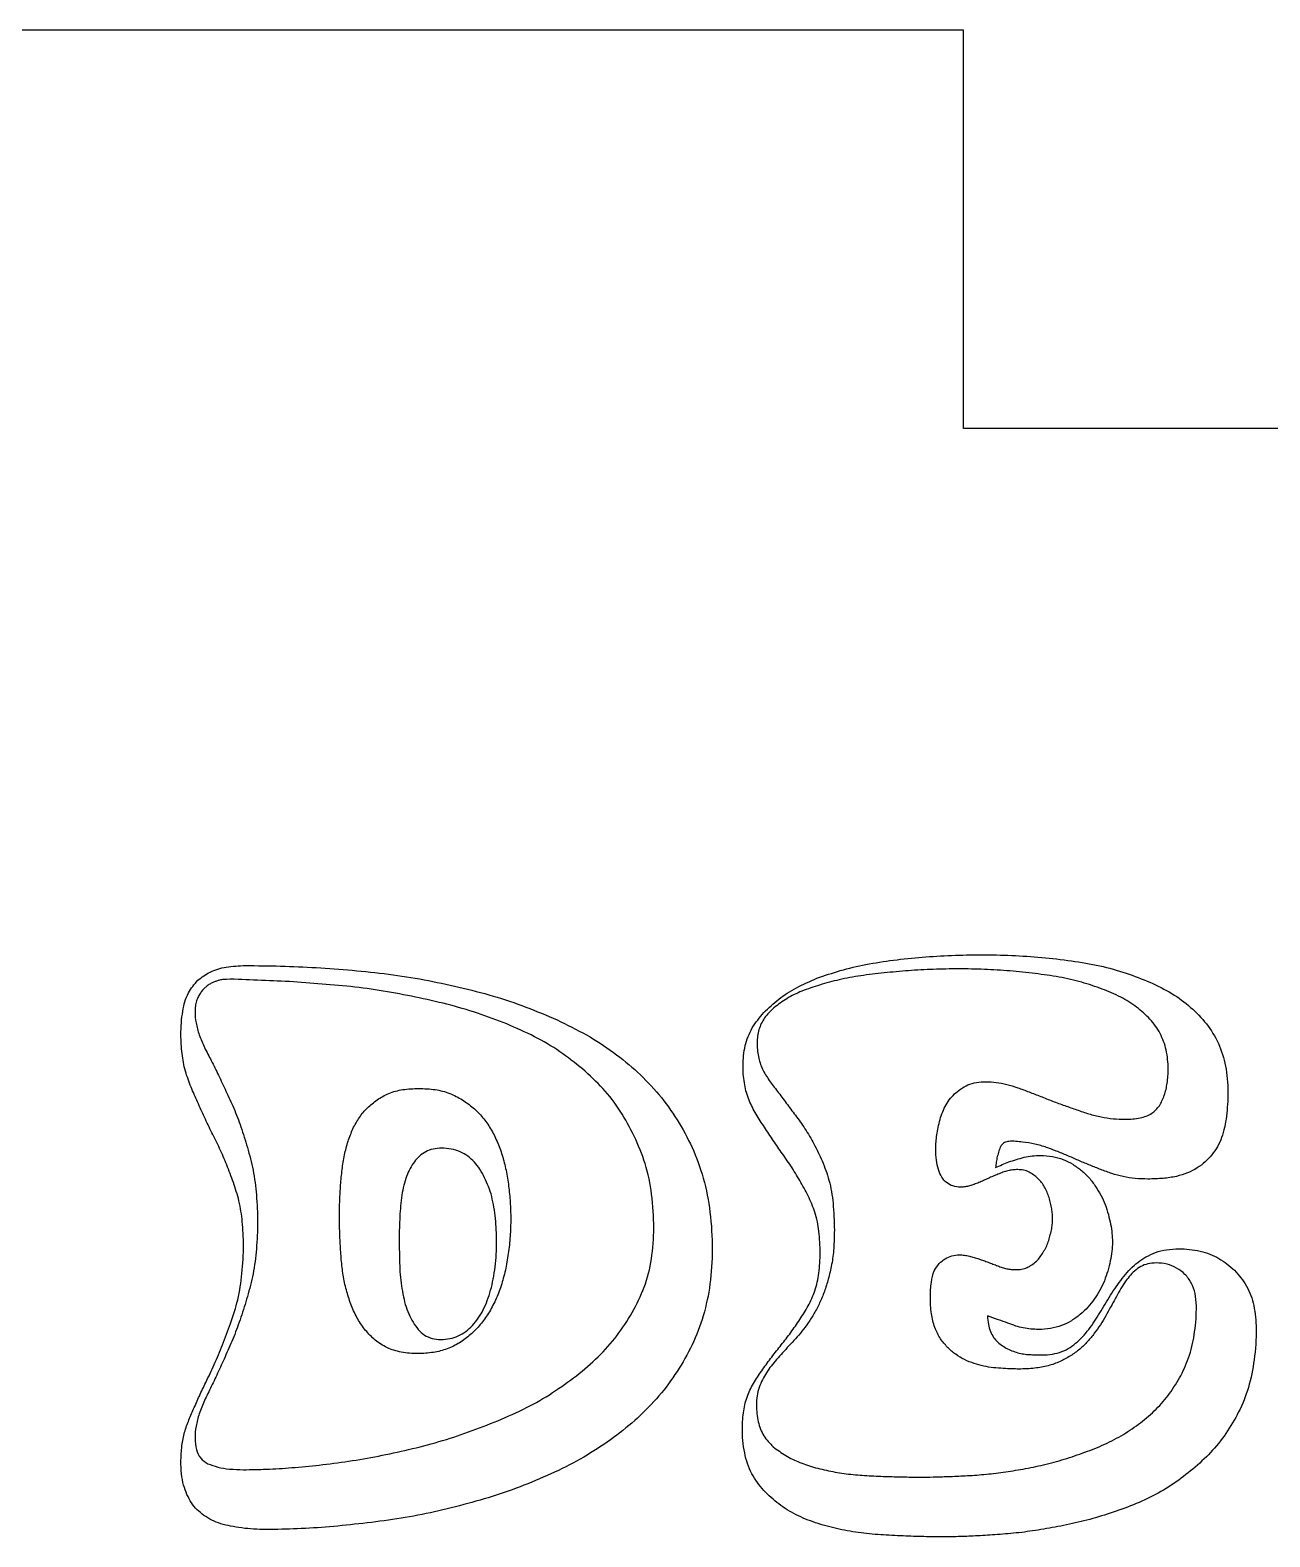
# Model space of a CAD drawing. Extents: x 2 to 748, y 2 to 398.
# Drawn here: x 611.3 to 676.4, y 271.6 to 350.7 of the extents above; entities that cross this region are included whole.
import ezdxf

# ---------------------------------------------------------------- set-up
doc = ezdxf.new("R2010")
doc.units = 0
doc.layers.add('Capa_1', color=7, linetype='CONTINUOUS')

msp = doc.modelspace()

# ---------------------------------------------------------------- linework, layer by layer
at = {"layer": 'Capa_1', "color": 7}
for p, q in [((660.292699, 350.747687), (593.814295, 350.747687)), ((660.292699, 329.808596), (660.292699, 350.747687)), ((747.627664, 329.808596), (660.292699, 329.808596)), ((622.56646, 301.59316), (622.56646, 301.59316)), ((631.668127, 295.137327), (631.668127, 295.137327)), ((632.867571, 291.997605), (632.867571, 291.997605)), ((653.501213, 287.693716), (653.501213, 287.693716)), ((652.76038, 286.494271), (652.76038, 286.494271)), ((622.460627, 275.099549), (622.460627, 275.099549))]:
    msp.add_line(p, q, dxfattribs=at)
for points, knots in [([(652.583991, 300.922882), (652.992063, 301.064793), (653.834139, 301.357631), (655.182337, 301.666236), (656.622562, 301.891399), (658.127931, 302.04253), (659.669598, 302.13727), (661.236208, 302.168416), (662.814871, 302.134881), (664.392003, 302.027341), (665.939039, 301.858826), (667.422186, 301.600824), (668.809149, 301.23425), (669.665535, 300.882284), (670.081769, 300.711216)], [0, 0, 0, 0, 1.295329, 2.67297, 4.141602, 5.666627, 7.20996, 8.774256, 10.366067, 11.945357, 13.515359, 15.032385, 16.458749, 17.807606, 17.807606, 17.807606, 17.807606]), ([(620.061738, 300.817049), (620.272666, 300.974276), (620.718801, 301.306828), (621.596679, 301.551162), (622.227124, 301.578465), (622.56646, 301.59316)], [0, 0, 0, 0, 0.783843, 1.657913, 2.676785, 2.676785, 2.676785, 2.676785]), ([(626.37646, 300.64066), (625.80435, 300.684697), (624.67661, 300.771502), (623.006317, 300.816437), (621.87202, 300.894787), (621.25144, 300.843019), (621.121535, 300.80418), (621.029544, 300.76696), (620.97896, 300.746493)], [0, 0, 0, 0, 1.720874, 3.392179, 5.015127, 5.121612, 5.255688, 5.419476, 5.419476, 5.419476, 5.419476]), ([(622.56646, 301.59316), (623.181934, 301.587616), (624.421258, 301.576454), (626.29198, 301.4934), (627.54479, 301.395508), (628.175627, 301.346216)], [0, 0, 0, 0, 1.846408, 3.717941, 5.616146, 5.616146, 5.616146, 5.616146]), ([(628.175627, 301.346216), (628.812632, 301.282992), (630.07752, 301.157449), (631.950315, 300.864135), (633.175809, 300.597012), (633.784793, 300.464271)], [0, 0, 0, 0, 1.920191, 3.812884, 5.682479, 5.682479, 5.682479, 5.682479]), ([(649.797047, 299.123716), (650.049767, 299.36637), (650.568837, 299.864767), (651.517006, 300.465506), (652.219992, 300.76685), (652.583991, 300.922882)], [0, 0, 0, 0, 1.049162, 2.154908, 3.342237, 3.342237, 3.342237, 3.342237]), ([(656.111769, 301.205104), (655.703482, 301.160527), (654.91456, 301.07439), (653.78112, 300.86715), (653.068763, 300.666772), (652.725102, 300.570104)], [0, 0, 0, 0, 1.232, 2.380562, 3.451135, 3.451135, 3.451135, 3.451135]), ([(664.049269, 301.169827), (663.608, 301.219463), (662.721777, 301.31915), (661.379655, 301.398157), (660.03677, 301.42549), (658.70586, 301.400688), (657.399358, 301.333572), (656.538749, 301.247706), (656.111769, 301.205104)], [0, 0, 0, 0, 1.331961, 2.675041, 4.031553, 5.360558, 6.667741, 7.954883, 7.954883, 7.954883, 7.954883]), ([(667.577047, 300.358438), (667.218513, 300.484166), (666.480203, 300.743072), (665.296985, 301.009212), (664.473625, 301.115201), (664.049269, 301.169827)], [0, 0, 0, 0, 1.139139, 2.345767, 3.62906, 3.62906, 3.62906, 3.62906]), ([(619.70896, 295.207882), (619.60211, 295.484861), (619.382978, 296.052897), (619.216842, 296.983068), (619.156396, 298.043479), (619.231155, 299.118871), (619.482942, 300.13856), (619.881418, 300.60567), (620.061738, 300.817049)], [0, 0, 0, 0, 0.888851, 1.82288, 2.820232, 4.066651, 5.063487, 5.887437, 5.887437, 5.887437, 5.887437]), ([(620.97896, 300.746493), (620.923302, 300.727359), (620.807741, 300.687631), (620.64261, 300.589554), (620.48666, 300.470588), (620.340025, 300.329894), (620.211789, 300.162398), (620.088209, 299.96748), (619.987822, 299.733629), (619.931682, 299.458326), (619.909739, 299.066784), (619.963081, 298.552862), (620.131078, 297.922518), (620.316746, 297.507705), (620.414516, 297.289271)], [0, 0, 0, 0, 0.176171, 0.365783, 0.572752, 0.764019, 0.973386, 1.203986, 1.455157, 1.731937, 2.042217, 2.628832, 3.27345, 3.990465, 3.990465, 3.990465, 3.990465]), ([(631.491738, 299.935104), (630.932161, 300.044959), (629.809514, 300.265355), (628.10184, 300.500341), (626.953189, 300.593757), (626.37646, 300.64066)], [0, 0, 0, 0, 1.710562, 3.431798, 5.167506, 5.167506, 5.167506, 5.167506]), ([(633.784793, 300.464271), (634.385335, 300.313947), (635.57158, 300.017013), (637.294415, 299.441555), (638.392222, 298.969302), (638.935349, 298.73566)], [0, 0, 0, 0, 1.856842, 3.667806, 5.441047, 5.441047, 5.441047, 5.441047]), ([(652.725102, 300.570104), (652.414046, 300.470686), (651.819025, 300.280508), (651.004222, 299.884255), (650.546232, 299.537326), (650.326213, 299.37066)], [0, 0, 0, 0, 0.979311, 1.873324, 2.699899, 2.699899, 2.699899, 2.699899]), ([(670.575658, 294.220105), (670.668749, 294.398585), (670.864697, 294.774272), (671.003976, 295.438994), (671.056797, 296.243293), (670.973356, 297.139557), (670.652187, 298.043269), (670.099857, 298.802606), (669.382844, 299.430343), (668.538582, 299.970311), (667.904762, 300.226155), (667.577047, 300.358438)], [0, 0, 0, 0, 0.601475, 1.266055, 2.01646, 3.017686, 3.943985, 4.85759, 5.801282, 6.789759, 7.84802, 7.84802, 7.84802, 7.84802]), ([(670.081769, 300.711216), (670.470687, 300.528106), (671.230676, 300.170289), (672.229071, 299.423134), (673.078093, 298.552655), (673.726935, 297.508916), (674.102779, 296.284531), (674.189177, 295.192479), (674.161808, 294.31033), (674.103524, 293.685697), (674.010474, 293.100073), (673.861143, 292.558368), (673.639534, 292.065799), (673.430548, 291.784009), (673.327324, 291.644827)], [0, 0, 0, 0, 1.286754, 2.514457, 3.717687, 4.917676, 6.163547, 7.521666, 8.184394, 8.810402, 9.40261, 9.960951, 10.492334, 11.010957, 11.010957, 11.010957, 11.010957]), ([(636.289516, 298.523993), (635.77975, 298.718987), (634.750857, 299.112555), (633.146561, 299.5823), (632.047372, 299.816645), (631.491738, 299.935104)], [0, 0, 0, 0, 1.636937, 3.303934, 5.007976, 5.007976, 5.007976, 5.007976]), ([(650.326213, 299.37066), (650.150939, 299.202437), (649.811423, 298.876578), (649.504592, 298.229232), (649.417208, 297.526552), (649.489516, 296.821527), (649.699199, 296.143314), (650.075895, 295.543786), (650.525057, 294.972428), (650.980039, 294.357968), (651.29413, 293.940281), (651.455102, 293.726216)], [0, 0, 0, 0, 0.724052, 1.402531, 2.099333, 2.82401, 3.515711, 4.208122, 4.933276, 5.697628, 6.501177, 6.501177, 6.501177, 6.501177]), ([(640.275905, 296.160382), (639.884096, 296.471511), (639.088697, 297.103124), (637.746509, 297.892541), (636.781665, 298.310699), (636.289516, 298.523993)], [0, 0, 0, 0, 1.499714, 3.044525, 4.652913, 4.652913, 4.652913, 4.652913]), ([(638.935349, 298.73566), (639.458955, 298.483055), (640.488289, 297.986469), (641.905049, 297.057399), (643.186424, 296.014168), (644.315465, 294.831076), (645.273021, 293.500259), (646.072586, 292.031877), (646.669683, 290.39734), (647.013775, 288.58831), (647.121166, 286.720325), (647.014008, 284.890362), (646.665106, 283.19895), (646.067096, 281.652877), (645.265472, 280.248333), (644.314329, 278.947391), (643.551874, 278.194382), (643.168682, 277.815938)], [0, 0, 0, 0, 1.742506, 3.425518, 5.068694, 6.690662, 8.316037, 9.973425, 11.692066, 13.513954, 15.477356, 17.292095, 18.998769, 20.636644, 22.242547, 23.83947, 25.452933, 25.452933, 25.452933, 25.452933]), ([(649.338435, 293.867327), (649.210432, 294.111403), (648.950409, 294.607211), (648.748432, 295.45045), (648.673709, 296.386217), (648.777302, 297.37353), (649.143583, 298.347651), (649.578095, 298.863685), (649.797047, 299.123716)], [0, 0, 0, 0, 0.824081, 1.674008, 2.578308, 3.631912, 4.629857, 5.643505, 5.643505, 5.643505, 5.643505]), ([(620.414516, 297.289271), (620.535753, 297.058534), (620.789086, 296.576393), (621.164296, 295.811246), (621.413737, 295.274984), (621.543405, 294.996216)], [0, 0, 0, 0, 0.78192, 1.633878, 2.55622, 2.55622, 2.55622, 2.55622]), ([(642.992293, 292.632605), (642.757901, 293.079064), (642.293299, 293.964018), (641.37631, 295.157376), (640.643074, 295.825712), (640.275905, 296.160382)], [0, 0, 0, 0, 1.511099, 2.995237, 4.48384, 4.48384, 4.48384, 4.48384]), ([(660.133435, 295.102049), (660.258438, 295.180417), (660.515454, 295.341547), (660.977958, 295.464561), (661.480266, 295.503137), (662.015355, 295.464019), (662.571657, 295.356898), (663.14417, 295.174113), (663.734245, 294.951024), (664.346419, 294.71742), (664.757707, 294.551351), (664.966491, 294.467049)], [0, 0, 0, 0, 0.440497, 0.905694, 1.417083, 1.947425, 2.510152, 3.112749, 3.747701, 4.402851, 5.078323, 5.078323, 5.078323, 5.078323]), ([(620.802571, 292.808993), (620.672331, 293.080342), (620.415333, 293.615784), (620.05038, 294.41541), (619.821716, 294.946163), (619.70896, 295.207882)], [0, 0, 0, 0, 0.902948, 1.781751, 2.636662, 2.636662, 2.636662, 2.636662]), ([(621.543405, 294.996216), (621.683194, 294.700019), (621.973409, 294.08509), (622.346618, 293.093444), (622.561175, 292.39474), (622.672293, 292.032882)], [0, 0, 0, 0, 0.982287, 2.039313, 3.174825, 3.174825, 3.174825, 3.174825]), ([(628.210905, 293.02066), (628.319253, 293.22203), (628.531902, 293.617246), (628.961871, 294.134677), (629.308379, 294.403672), (629.480905, 294.537605)], [0, 0, 0, 0, 0.68506, 1.344523, 1.998464, 1.998464, 1.998464, 1.998464]), ([(629.480905, 294.537605), (629.682767, 294.658623), (630.101628, 294.909735), (630.855251, 295.102833), (631.387671, 295.125426), (631.668127, 295.137327)], [0, 0, 0, 0, 0.703254, 1.459239, 2.300708, 2.300708, 2.300708, 2.300708]), ([(631.668127, 295.137327), (631.957729, 295.125272), (632.51068, 295.102255), (633.297387, 294.908211), (633.744644, 294.658501), (633.961182, 294.537605)], [0, 0, 0, 0, 0.868825, 1.658886, 2.400393, 2.400393, 2.400393, 2.400393]), ([(633.961182, 294.537605), (634.157125, 294.404221), (634.548268, 294.137958), (635.045552, 293.619803), (635.46211, 293.02226), (635.801011, 292.35109), (636.072555, 291.617168), (636.266936, 290.82717), (636.400625, 290.000804), (636.483422, 289.152368), (636.510938, 288.271148), (636.480115, 287.370299), (636.390242, 286.46165), (636.275746, 285.870327), (636.21896, 285.577049)], [0, 0, 0, 0, 0.709519, 1.416347, 2.139507, 2.888057, 3.665681, 4.482317, 5.324553, 6.175212, 7.037994, 7.967504, 8.877841, 9.773614, 9.773614, 9.773614, 9.773614]), ([(658.933991, 292.985382), (658.9611, 293.124619), (659.015003, 293.401472), (659.147869, 293.8026), (659.312582, 294.187248), (659.526644, 294.543072), (659.800032, 294.856354), (660.021632, 295.019658), (660.133435, 295.102049)], [0, 0, 0, 0, 0.425162, 0.845381, 1.264868, 1.678304, 2.086505, 2.502165, 2.502165, 2.502165, 2.502165]), ([(650.714269, 291.785938), (650.552724, 292.019246), (650.233363, 292.480478), (649.774369, 293.174246), (649.482601, 293.638121), (649.338435, 293.867327)], [0, 0, 0, 0, 0.851318, 1.682989, 2.495296, 2.495296, 2.495296, 2.495296]), ([(664.966491, 294.467049), (665.17799, 294.389498), (665.600161, 294.234698), (666.235203, 294.011229), (666.659665, 293.868166), (666.871491, 293.796771)], [0, 0, 0, 0, 0.675802, 1.348962, 2.019561, 2.019561, 2.019561, 2.019561]), ([(666.871491, 293.796771), (667.087508, 293.740364), (667.510708, 293.629857), (668.148906, 293.537363), (668.836811, 293.499173), (669.522096, 293.552769), (670.18159, 293.768634), (670.45035, 294.076543), (670.575658, 294.220105)], [0, 0, 0, 0, 0.669303, 1.311233, 1.931348, 2.73091, 3.375099, 3.937812, 3.937812, 3.937812, 3.937812]), ([(627.611182, 286.03566), (627.590028, 286.312557), (627.548548, 286.855496), (627.513943, 287.655504), (627.500747, 288.451535), (627.515375, 289.251804), (627.563528, 290.063678), (627.637056, 290.861424), (627.757512, 291.629698), (627.94108, 292.353031), (628.122348, 292.801544), (628.210905, 293.02066)], [0, 0, 0, 0, 0.833065, 1.633473, 2.401834, 3.221213, 4.033964, 4.841328, 5.623641, 6.36522, 7.073568, 7.073568, 7.073568, 7.073568]), ([(651.455102, 293.726216), (651.626547, 293.493882), (651.981704, 293.012589), (652.449917, 292.206992), (652.724215, 291.627378), (652.866213, 291.327327)], [0, 0, 0, 0, 0.86576, 1.793475, 2.789185, 2.789185, 2.789185, 2.789185]), ([(660.838991, 290.092605), (660.761221, 290.064385), (660.60821, 290.008865), (660.370495, 289.962472), (660.075121, 289.941995), (659.731428, 289.983106), (659.376373, 290.1694), (659.120287, 290.48481), (658.948731, 290.89149), (658.846886, 291.382177), (658.821448, 291.844542), (658.837114, 292.259636), (658.872891, 292.613051), (658.913011, 292.857535), (658.933991, 292.985382)], [0, 0, 0, 0, 0.247907, 0.48775, 0.723457, 1.13533, 1.50886, 1.895328, 2.32874, 2.822349, 3.391807, 3.713442, 4.067979, 4.456589, 4.456589, 4.456589, 4.456589]), ([(621.93146, 290.198438), (621.819403, 290.505296), (621.598934, 291.109032), (621.223323, 291.981241), (620.941336, 292.535998), (620.802571, 292.808993)], [0, 0, 0, 0, 0.979938, 1.928, 2.846561, 2.846561, 2.846561, 2.846561]), ([(642.88646, 283.354549), (643.113863, 283.794069), (643.576152, 284.687571), (643.937952, 286.204504), (644.054351, 287.850224), (643.943299, 289.534617), (643.625246, 291.175061), (643.199166, 292.156225), (642.992293, 292.632605)], [0, 0, 0, 0, 1.480007, 3.00871, 4.636328, 6.415611, 8.062328, 9.61638, 9.61638, 9.61638, 9.61638]), ([(666.377602, 291.327327), (666.188677, 291.41218), (665.810495, 291.582034), (665.233023, 291.814873), (664.647978, 292.041724), (664.031185, 292.228165), (663.36565, 292.319506), (662.833501, 292.379755), (662.430217, 292.318902), (662.236054, 292.123162), (662.177002, 291.951595), (662.144269, 291.856493)], [0, 0, 0, 0, 0.621265, 1.243618, 1.867549, 2.503963, 3.170931, 3.877368, 4.115055, 4.356335, 4.65642, 4.65642, 4.65642, 4.65642]), ([(622.672293, 292.032882), (622.779435, 291.638907), (623.001914, 290.820812), (623.164447, 289.505416), (623.220689, 288.117049), (623.164447, 286.728682), (623.001914, 285.413286), (622.779435, 284.595191), (622.672293, 284.201216)], [0, 0, 0, 0, 1.223528, 2.54067, 3.964755, 5.38884, 6.705982, 7.92951, 7.92951, 7.92951, 7.92951]), ([(632.867571, 291.997605), (632.718686, 291.989472), (632.431782, 291.9738), (632.028952, 291.82667), (631.697322, 291.588853), (631.426421, 291.283846), (631.201904, 290.925577), (631.0201, 290.507181), (630.877644, 290.035893), (630.770919, 289.5162), (630.734503, 289.152329), (630.715627, 288.963716)], [0, 0, 0, 0, 0.445423, 0.858338, 1.266162, 1.657451, 2.075029, 2.529534, 3.021756, 3.549877, 4.118241, 4.118241, 4.118241, 4.118241]), ([(635.125349, 290.445382), (635.050661, 290.594767), (634.90463, 290.886847), (634.603417, 291.267382), (634.253854, 291.58702), (633.843488, 291.827852), (633.372257, 291.97346), (633.039786, 291.989366), (632.867571, 291.997605)], [0, 0, 0, 0, 0.499903, 0.977422, 1.4465, 1.91374, 2.39357, 2.909208, 2.909208, 2.909208, 2.909208]), ([(652.12538, 289.492882), (651.981782, 289.762254), (651.697435, 290.295654), (651.226903, 291.061852), (650.88414, 291.545998), (650.714269, 291.785938)], [0, 0, 0, 0, 0.915655, 1.813141, 2.694946, 2.694946, 2.694946, 2.694946]), ([(662.144269, 291.856493), (662.115462, 291.756249), (662.059049, 291.55994), (661.999246, 291.265108), (661.978198, 291.070132), (661.96788, 290.974549)], [0, 0, 0, 0, 0.312844, 0.612648, 0.900956, 0.900956, 0.900956, 0.900956]), ([(661.96788, 290.974549), (662.08092, 291.02824), (662.311687, 291.137846), (662.677399, 291.278452), (662.931664, 291.357514), (663.061491, 291.397882)], [0, 0, 0, 0, 0.375336, 0.766231, 1.174055, 1.174055, 1.174055, 1.174055]), ([(663.061491, 291.397882), (663.19653, 291.440447), (663.468166, 291.526067), (663.895291, 291.593867), (664.39468, 291.620917), (664.94605, 291.578124), (665.526368, 291.432005), (665.860816, 291.243418), (666.024824, 291.150938)], [0, 0, 0, 0, 0.424276, 0.853449, 1.29309, 1.922318, 2.507097, 3.06981, 3.06981, 3.06981, 3.06981]), ([(673.327324, 291.644827), (673.216745, 291.516256), (672.990884, 291.253649), (672.556512, 290.933623), (672.227439, 290.774556), (672.057324, 290.692327)], [0, 0, 0, 0, 0.507589, 1.036756, 1.603062, 1.603062, 1.603062, 1.603062]), ([(652.866213, 291.327327), (652.995177, 290.992243), (653.27168, 290.273815), (653.464545, 289.042287), (653.488449, 288.163164), (653.501213, 287.693716)], [0, 0, 0, 0, 1.074763, 2.304323, 3.713282, 3.713282, 3.713282, 3.713282]), ([(663.978713, 290.586493), (663.897432, 290.643158), (663.734415, 290.756804), (663.441568, 290.849496), (663.150684, 290.876063), (662.871501, 290.857747), (662.610875, 290.81089), (662.352866, 290.729726), (662.09611, 290.629858), (661.836943, 290.524886), (661.665841, 290.448504), (661.579824, 290.410105)], [0, 0, 0, 0, 0.295831, 0.593319, 0.908464, 1.167642, 1.430587, 1.700908, 1.977549, 2.257064, 2.539639, 2.539639, 2.539639, 2.539639]), ([(664.82538, 287.376216), (664.853349, 287.48163), (664.906781, 287.683011), (664.954538, 287.978288), (664.971453, 288.256777), (664.957711, 288.530901), (664.921751, 288.813793), (664.863758, 289.107381), (664.783705, 289.40178), (664.677107, 289.685017), (664.549543, 289.952295), (664.393482, 290.197115), (664.204244, 290.413341), (664.053967, 290.528717), (663.978713, 290.586493)], [0, 0, 0, 0, 0.327035, 0.624756, 0.895673, 1.162475, 1.446894, 1.750542, 2.059607, 2.36102, 2.657292, 2.946505, 3.229706, 3.513773, 3.513773, 3.513773, 3.513773]), ([(666.024824, 291.150938), (666.182372, 291.044342), (666.493911, 290.833555), (666.900224, 290.440468), (667.116289, 290.137954), (667.224269, 289.986771)], [0, 0, 0, 0, 0.570038, 1.127208, 1.683827, 1.683827, 1.683827, 1.683827]), ([(668.070935, 290.657049), (667.882613, 290.728457), (667.505082, 290.871608), (666.940595, 291.095086), (666.565567, 291.249789), (666.377602, 291.327327)], [0, 0, 0, 0, 0.604214, 1.21127, 1.821255, 1.821255, 1.821255, 1.821255]), ([(672.057324, 290.692327), (671.861458, 290.62769), (671.443018, 290.489603), (670.740623, 290.3964), (670.019138, 290.363822), (669.317174, 290.395058), (668.677338, 290.484867), (668.271116, 290.60021), (668.070935, 290.657049)], [0, 0, 0, 0, 0.617607, 1.319429, 2.11592, 2.783016, 3.424946, 4.048618, 4.048618, 4.048618, 4.048618]), ([(621.790349, 282.790105), (621.926071, 283.201364), (622.207634, 284.054541), (622.413487, 285.445776), (622.48223, 286.818194), (622.424687, 288.095144), (622.262374, 289.201428), (622.038665, 289.87544), (621.93146, 290.198438)], [0, 0, 0, 0, 1.29716, 2.691017, 4.201958, 5.414588, 6.522333, 7.541665, 7.541665, 7.541665, 7.541665]), ([(635.58396, 285.118438), (635.619452, 285.33234), (635.691029, 285.76372), (635.747183, 286.42395), (635.766178, 287.071728), (635.750177, 287.699791), (635.702576, 288.300246), (635.627431, 288.887574), (635.513364, 289.448776), (635.352451, 289.971547), (635.199744, 290.290162), (635.125349, 290.445382)], [0, 0, 0, 0, 0.650266, 1.311404, 1.985886, 2.59365, 3.195214, 3.792266, 4.36883, 4.911797, 5.427598, 5.427598, 5.427598, 5.427598]), ([(661.579824, 290.410105), (661.500414, 290.371588), (661.34042, 290.293986), (661.093176, 290.188184), (660.924168, 290.124633), (660.838991, 290.092605)], [0, 0, 0, 0, 0.26475, 0.533418, 0.806397, 0.806397, 0.806397, 0.806397]), ([(667.224269, 289.986771), (667.32072, 289.834704), (667.514029, 289.529929), (667.738873, 289.031371), (667.842354, 288.681545), (667.894547, 288.505105)], [0, 0, 0, 0, 0.539803, 1.081878, 1.633506, 1.633506, 1.633506, 1.633506]), ([(652.76038, 286.494271), (652.74754, 286.872526), (652.723142, 287.591278), (652.522327, 288.611616), (652.253745, 289.207898), (652.12538, 289.492882)], [0, 0, 0, 0, 1.135004, 2.156707, 3.092051, 3.092051, 3.092051, 3.092051]), ([(630.715627, 288.963716), (630.701447, 288.774329), (630.672914, 288.393239), (630.65027, 287.816733), (630.643064, 287.24557), (630.648073, 286.67453), (630.659439, 286.098269), (630.673286, 285.706386), (630.680349, 285.506493)], [0, 0, 0, 0, 0.569714, 1.146398, 1.730494, 2.283193, 2.859516, 3.459559, 3.459559, 3.459559, 3.459559]), ([(667.894547, 288.505105), (667.936719, 288.337178), (668.018475, 288.011635), (668.088687, 287.527329), (668.11536, 287.05082), (668.085937, 286.565938), (668.003705, 286.057483), (667.908444, 285.717354), (667.859269, 285.541771)], [0, 0, 0, 0, 0.519142, 1.006407, 1.46562, 1.94853, 2.460834, 3.007496, 3.007496, 3.007496, 3.007496]), ([(653.501213, 287.693716), (653.494675, 287.373428), (653.482251, 286.76487), (653.383945, 285.900101), (653.248025, 285.369499), (653.183713, 285.118438)], [0, 0, 0, 0, 0.960987, 1.825913, 2.602716, 2.602716, 2.602716, 2.602716]), ([(664.472602, 286.529549), (664.524333, 286.61729), (664.627864, 286.792887), (664.746243, 287.077653), (664.798876, 287.276223), (664.82538, 287.376216)], [0, 0, 0, 0, 0.305338, 0.611079, 0.921211, 0.921211, 0.921211, 0.921211]), ([(669.870102, 286.282605), (670.035848, 286.368167), (670.377911, 286.544749), (670.968705, 286.677642), (671.759651, 286.730161), (672.703464, 286.630836), (673.731071, 286.259188), (674.262223, 285.80384), (674.526769, 285.577049)], [0, 0, 0, 0, 0.557667, 1.150898, 1.799365, 2.931305, 3.977351, 5.015316, 5.015316, 5.015316, 5.015316]), ([(629.375071, 281.90816), (629.202758, 282.073719), (628.855195, 282.407656), (628.443515, 283.02174), (628.122369, 283.709494), (627.881679, 284.452678), (627.700273, 285.231736), (627.641106, 285.765644), (627.611182, 286.03566)], [0, 0, 0, 0, 0.71518, 1.442545, 2.201744, 2.986371, 3.782274, 4.596649, 4.596649, 4.596649, 4.596649]), ([(649.797047, 274.005937), (649.568731, 274.288871), (649.096416, 274.874175), (648.739596, 276.027214), (648.639463, 277.154634), (648.709146, 278.177866), (648.915118, 279.008451), (649.287633, 279.729708), (649.743357, 280.379403), (650.209181, 281.03016), (650.71718, 281.6628), (651.225251, 282.307974), (651.690864, 282.99453), (652.148457, 283.7064), (652.517265, 284.518688), (652.725109, 285.466265), (652.748196, 286.139172), (652.76038, 286.494271)], [0, 0, 0, 0, 1.0822, 2.23874, 3.550031, 4.466055, 5.304598, 6.096941, 6.885123, 7.684839, 8.497212, 9.318866, 10.147372, 10.985026, 11.855432, 12.808223, 13.872816, 13.872816, 13.872816, 13.872816]), ([(659.075102, 281.978716), (658.967392, 282.170815), (658.736775, 282.582115), (658.579681, 283.334907), (658.529102, 284.140665), (658.5735, 284.893928), (658.691745, 285.519998), (658.910271, 285.806308), (659.004547, 285.929827)], [0, 0, 0, 0, 0.657363, 1.407471, 2.27964, 3.073068, 3.680579, 4.141529, 4.141529, 4.141529, 4.141529]), ([(659.004547, 285.929827), (659.107356, 286.021002), (659.306539, 286.197643), (659.675396, 286.355781), (660.025495, 286.397989), (660.333737, 286.377776), (660.595506, 286.333585), (660.758625, 286.275798), (660.838991, 286.247327)], [0, 0, 0, 0, 0.410153, 0.794629, 1.18213, 1.45696, 1.719905, 1.975261, 1.975261, 1.975261, 1.975261]), ([(660.838991, 286.247327), (660.924107, 286.223131), (661.092689, 286.17521), (661.339928, 286.092982), (661.500353, 286.031058), (661.579824, 286.000382)], [0, 0, 0, 0, 0.265446, 0.525748, 0.781285, 0.781285, 0.781285, 0.781285]), ([(661.579824, 286.000382), (661.664816, 285.969197), (661.832503, 285.907669), (662.079492, 285.813655), (662.241024, 285.749693), (662.320658, 285.71816)], [0, 0, 0, 0, 0.271597, 0.535853, 0.792799, 0.792799, 0.792799, 0.792799]), ([(662.320658, 285.71816), (662.398697, 285.696945), (662.553293, 285.654918), (662.789931, 285.620645), (663.052632, 285.606339), (663.334187, 285.629116), (663.625259, 285.708704), (663.791107, 285.809549), (663.87288, 285.859271)], [0, 0, 0, 0, 0.242423, 0.48024, 0.715719, 1.030497, 1.324478, 1.610406, 1.610406, 1.610406, 1.610406]), ([(663.87288, 285.859271), (663.954551, 285.923638), (664.114786, 286.049923), (664.318525, 286.27588), (664.421542, 286.445484), (664.472602, 286.529549)], [0, 0, 0, 0, 0.311664, 0.611467, 0.906101, 0.906101, 0.906101, 0.906101]), ([(671.704547, 280.038438), (671.868986, 280.394177), (672.20916, 281.130091), (672.4564, 282.37889), (672.543425, 283.469809), (672.481669, 284.343723), (672.279376, 284.920352), (671.937499, 285.380553), (671.495126, 285.720564), (670.969375, 285.925519), (670.450662, 285.982392), (669.98022, 285.937482), (669.589501, 285.793305), (669.263809, 285.552446), (668.983884, 285.252014), (668.723551, 284.909147), (668.486723, 284.511947), (668.25322, 284.081976), (668.004292, 283.636167), (667.754562, 283.173134), (667.480415, 282.708856), (667.159704, 282.26241), (666.805745, 281.827027), (666.392555, 281.422112), (665.905539, 281.065465), (665.541587, 280.876423), (665.354547, 280.779271)], [0, 0, 0, 0, 1.172006, 2.424519, 3.791569, 4.449551, 5.037279, 5.597817, 6.145826, 6.689557, 7.269601, 7.695539, 8.097424, 8.502052, 8.89849, 9.326533, 9.791069, 10.284102, 10.794649, 11.322711, 11.862514, 12.410677, 12.970269, 13.544068, 14.14148, 14.773095, 14.773095, 14.773095, 14.773095]), ([(667.788713, 283.918993), (667.884041, 284.074053), (668.073907, 284.382889), (668.381857, 284.828761), (668.697984, 285.261426), (669.043962, 285.660581), (669.433954, 286.007446), (669.724944, 286.191027), (669.870102, 286.282605)], [0, 0, 0, 0, 0.545958, 1.087395, 1.625188, 2.152857, 2.669462, 3.183682, 3.183682, 3.183682, 3.183682]), ([(630.680349, 285.506493), (630.698975, 285.306332), (630.735635, 284.912369), (630.82894, 284.334642), (630.918471, 283.961622), (630.962571, 283.777882)], [0, 0, 0, 0, 0.602993, 1.186825, 1.753565, 1.753565, 1.753565, 1.753565]), ([(631.632849, 282.472605), (631.739496, 282.366796), (631.950339, 282.157613), (632.374765, 281.978077), (632.83577, 281.926922), (633.303508, 281.972981), (633.750155, 282.115531), (634.149637, 282.357429), (634.502437, 282.674824), (634.811463, 283.056141), (635.068663, 283.499835), (635.281518, 283.996021), (635.45988, 284.53907), (635.54179, 284.921532), (635.58396, 285.118438)], [0, 0, 0, 0, 0.447281, 0.884277, 1.35053, 1.827147, 2.28455, 2.745033, 3.217034, 3.701881, 4.211449, 4.75034, 5.319299, 5.923055, 5.923055, 5.923055, 5.923055]), ([(636.21896, 285.577049), (636.150113, 285.30367), (636.015464, 284.769005), (635.722207, 284.009198), (635.463911, 283.546557), (635.337016, 283.319271)], [0, 0, 0, 0, 0.845368, 1.653341, 2.433609, 2.433609, 2.433609, 2.433609]), ([(653.183713, 285.118438), (653.118222, 284.898965), (652.990884, 284.472228), (652.74259, 283.869914), (652.455311, 283.323691), (652.139661, 282.830448), (651.812091, 282.380398), (651.461997, 281.981548), (651.112387, 281.611733), (650.783647, 281.246612), (650.571574, 281.004245), (650.467324, 280.885105)], [0, 0, 0, 0, 0.686774, 1.335348, 1.950762, 2.535791, 3.090847, 3.618895, 4.126484, 4.617706, 5.092644, 5.092644, 5.092644, 5.092644]), ([(667.859269, 285.541771), (667.805808, 285.370444), (667.697986, 285.024904), (667.45948, 284.527205), (667.256633, 284.217329), (667.153713, 284.060105)], [0, 0, 0, 0, 0.537964, 1.084991, 1.6484, 1.6484, 1.6484, 1.6484]), ([(674.526769, 285.577049), (674.754396, 285.312899), (675.221076, 284.771339), (675.587416, 283.688613), (675.692546, 282.371895), (675.592872, 280.920669), (675.300635, 279.441289), (674.780962, 278.135533), (674.093314, 276.996753), (673.295744, 275.976645), (672.657219, 275.414499), (672.339547, 275.134827)], [0, 0, 0, 0, 1.037965, 2.12803, 3.353509, 4.987308, 6.477165, 7.860144, 9.178399, 10.458431, 11.725773, 11.725773, 11.725773, 11.725773]), ([(622.672293, 284.201216), (622.560661, 283.835608), (622.342913, 283.122457), (621.968396, 282.096852), (621.682649, 281.448159), (621.543405, 281.132049)], [0, 0, 0, 0, 1.14672, 2.236785, 3.272854, 3.272854, 3.272854, 3.272854]), ([(630.962571, 283.777882), (631.020317, 283.613151), (631.132019, 283.294499), (631.354593, 282.853451), (631.541869, 282.597127), (631.632849, 282.472605)], [0, 0, 0, 0, 0.52346, 1.012566, 1.474664, 1.474664, 1.474664, 1.474664]), ([(667.153713, 284.060105), (667.045529, 283.915336), (666.827584, 283.623687), (666.418693, 283.24788), (665.959242, 282.915734), (665.435129, 282.655341), (664.847367, 282.503539), (664.303142, 282.462201), (663.824073, 282.486179), (663.421849, 282.543628), (663.158901, 282.613656), (663.026213, 282.648993)], [0, 0, 0, 0, 0.541153, 1.090198, 1.657954, 2.23821, 2.834348, 3.467482, 3.867777, 4.271892, 4.68354, 4.68354, 4.68354, 4.68354]), ([(665.883713, 281.520105), (666.014264, 281.619063), (666.277479, 281.818581), (666.630716, 282.17622), (666.94942, 282.577685), (667.242965, 283.009404), (667.527132, 283.455568), (667.701229, 283.764003), (667.788713, 283.918993)], [0, 0, 0, 0, 0.490956, 0.989859, 1.502853, 2.026928, 2.555441, 3.089277, 3.089277, 3.089277, 3.089277]), ([(620.485071, 279.68566), (620.635408, 279.998008), (620.948047, 280.647565), (621.380769, 281.684623), (621.650561, 282.412809), (621.790349, 282.790105)], [0, 0, 0, 0, 1.039799, 2.162362, 3.369398, 3.369398, 3.369398, 3.369398]), ([(635.337016, 283.319271), (635.197614, 283.116361), (634.921514, 282.714472), (634.409441, 282.189216), (634.016612, 281.907832), (633.820071, 281.767049)], [0, 0, 0, 0, 0.737758, 1.461215, 2.185606, 2.185606, 2.185606, 2.185606]), ([(639.958405, 280.038438), (640.347442, 280.360578), (641.115382, 280.996466), (642.105234, 282.11262), (642.62685, 282.941842), (642.88646, 283.354549)], [0, 0, 0, 0, 1.514045, 2.988649, 4.44977, 4.44977, 4.44977, 4.44977]), ([(663.026213, 282.648993), (662.887813, 282.700218), (662.585467, 282.812123), (662.091342, 282.987924), (661.735391, 283.111763), (661.544547, 283.17816)], [0, 0, 0, 0, 0.442724, 0.967166, 1.57336, 1.57336, 1.57336, 1.57336]), ([(661.544547, 283.17816), (661.557087, 283.031341), (661.580718, 282.754667), (661.681744, 282.368237), (661.804059, 282.151854), (661.862047, 282.049271)], [0, 0, 0, 0, 0.44196, 0.832856, 1.185219, 1.185219, 1.185219, 1.185219]), ([(633.820071, 281.767049), (633.606978, 281.653181), (633.171745, 281.420613), (632.423918, 281.24144), (631.608931, 281.180611), (630.782357, 281.248143), (629.997223, 281.470785), (629.577983, 281.765513), (629.375071, 281.90816)], [0, 0, 0, 0, 0.722299, 1.475259, 2.28516, 3.166677, 3.955162, 4.694739, 4.694739, 4.694739, 4.694739]), ([(661.862047, 280.461771), (661.690029, 280.483486), (661.344163, 280.527148), (660.835863, 280.674451), (660.336778, 280.874134), (659.862057, 281.152138), (659.430535, 281.521889), (659.19553, 281.823933), (659.075102, 281.978716)], [0, 0, 0, 0, 0.519438, 1.044406, 1.582327, 2.128862, 2.68752, 3.274712, 3.274712, 3.274712, 3.274712]), ([(661.862047, 282.049271), (661.934345, 281.967454), (662.076837, 281.806202), (662.326574, 281.602972), (662.51108, 281.500522), (662.60288, 281.449549)], [0, 0, 0, 0, 0.327247, 0.644964, 0.959572, 0.959572, 0.959572, 0.959572]), ([(621.543405, 281.132049), (621.41348, 280.844266), (621.162342, 280.287994), (620.786758, 279.487897), (620.535484, 278.978428), (620.414516, 278.73316)], [0, 0, 0, 0, 0.947251, 1.830997, 2.651415, 2.651415, 2.651415, 2.651415]), ([(662.60288, 281.449549), (662.70406, 281.405891), (662.903179, 281.319973), (663.210471, 281.224588), (663.417742, 281.186256), (663.520102, 281.167327)], [0, 0, 0, 0, 0.33047, 0.650357, 0.962464, 0.962464, 0.962464, 0.962464]), ([(663.520102, 281.167327), (663.625908, 281.160279), (663.829575, 281.146712), (664.123646, 281.135408), (664.497971, 281.127363), (664.944435, 281.157585), (665.452425, 281.28036), (665.742727, 281.441733), (665.883713, 281.520105)], [0, 0, 0, 0, 0.318104, 0.612321, 0.882812, 1.441085, 1.951632, 2.433698, 2.433698, 2.433698, 2.433698]), ([(650.467324, 280.885105), (650.369837, 280.774481), (650.177409, 280.556124), (649.928275, 280.201696), (649.79335, 279.950999), (649.726491, 279.826771)], [0, 0, 0, 0, 0.442168, 0.872788, 1.295777, 1.295777, 1.295777, 1.295777]), ([(665.354547, 280.779271), (665.151436, 280.700421), (664.721289, 280.533433), (663.992214, 280.41712), (663.348013, 280.384759), (662.797299, 280.397786), (662.350304, 280.421747), (662.031843, 280.447853), (661.862047, 280.461771)], [0, 0, 0, 0, 0.652071, 1.380955, 2.201317, 2.585533, 3.033003, 3.544077, 3.544077, 3.544077, 3.544077]), ([(619.497293, 273.79427), (619.432664, 273.957195), (619.294414, 274.305715), (619.200818, 274.904046), (619.167296, 275.575075), (619.20708, 276.283326), (619.333972, 276.984084), (619.561008, 277.648609), (619.84716, 278.303087), (620.150453, 278.986392), (620.371536, 279.448401), (620.485071, 279.68566)], [0, 0, 0, 0, 0.524442, 1.121855, 1.804804, 2.539065, 3.244816, 3.934002, 4.640167, 5.387597, 6.176627, 6.176627, 6.176627, 6.176627]), ([(635.830905, 277.674827), (636.332865, 277.894686), (637.319079, 278.326648), (638.704956, 279.115203), (639.544561, 279.733619), (639.958405, 280.038438)], [0, 0, 0, 0, 1.643429, 3.22888, 4.769947, 4.769947, 4.769947, 4.769947]), ([(649.726491, 279.826771), (649.662405, 279.695481), (649.530976, 279.426224), (649.430546, 278.9694), (649.390625, 278.359485), (649.464956, 277.639481), (649.753431, 276.863202), (650.113373, 276.485378), (650.290935, 276.298993)], [0, 0, 0, 0, 0.436995, 0.896209, 1.391356, 2.267042, 3.053155, 3.818511, 3.818511, 3.818511, 3.818511]), ([(666.659824, 276.016771), (667.012027, 276.1503), (667.708862, 276.414486), (668.688064, 276.940507), (669.599476, 277.548478), (670.421019, 278.264375), (671.13956, 279.093405), (671.514917, 279.721252), (671.704547, 280.038438)], [0, 0, 0, 0, 1.12895, 2.233632, 3.326231, 4.409588, 5.493738, 6.600664, 6.600664, 6.600664, 6.600664]), ([(620.414516, 278.73316), (620.316507, 278.505555), (620.128892, 278.069859), (619.96204, 277.403824), (619.901178, 276.764666), (619.955207, 276.185561), (620.177101, 275.680769), (620.455605, 275.503276), (620.590905, 275.417049)], [0, 0, 0, 0, 0.742439, 1.421224, 2.050781, 2.659, 3.158595, 3.630613, 3.630613, 3.630613, 3.630613]), ([(626.447016, 275.346493), (626.961167, 275.408508), (628.000664, 275.533886), (629.565236, 275.810062), (631.147871, 276.146539), (632.730944, 276.563609), (634.298943, 277.066143), (635.319572, 277.471663), (635.830905, 277.674827)], [0, 0, 0, 0, 1.55338, 3.140575, 4.76429, 6.406259, 8.04995, 9.700208, 9.700208, 9.700208, 9.700208]), ([(643.168682, 277.815938), (642.754844, 277.464636), (641.91797, 276.754225), (640.516499, 275.841082), (639.005279, 275.038502), (637.404994, 274.345291), (635.745337, 273.737721), (634.605147, 273.423252), (634.031738, 273.265103)], [0, 0, 0, 0, 1.627184, 3.290527, 5.005534, 6.755527, 8.518711, 10.302513, 10.302513, 10.302513, 10.302513]), ([(650.290935, 276.298993), (650.504885, 276.142098), (650.941094, 275.822212), (651.693753, 275.457433), (652.235216, 275.290934), (652.513435, 275.205382)], [0, 0, 0, 0, 0.794792, 1.620456, 2.493092, 2.493092, 2.493092, 2.493092]), ([(663.414269, 275.134827), (663.775863, 275.204835), (664.504421, 275.345891), (665.588657, 275.641602), (666.300615, 275.890961), (666.659824, 276.016771)], [0, 0, 0, 0, 1.104682, 2.225766, 3.367383, 3.367383, 3.367383, 3.367383]), ([(620.590905, 275.417049), (620.763058, 275.352543), (621.132955, 275.213943), (621.766203, 275.117881), (622.218729, 275.105935), (622.460627, 275.099549)], [0, 0, 0, 0, 0.550359, 1.182522, 1.908534, 1.908534, 1.908534, 1.908534]), ([(622.460627, 275.099549), (622.864469, 275.105474), (623.712096, 275.11791), (625.041792, 275.204345), (625.965172, 275.297751), (626.447016, 275.346493)], [0, 0, 0, 0, 1.211514, 2.542858, 3.995739, 3.995739, 3.995739, 3.995739]), ([(652.513435, 275.205382), (652.815644, 275.133047), (653.426325, 274.986875), (654.370353, 274.846698), (655.011229, 274.803777), (655.335658, 274.782049)], [0, 0, 0, 0, 0.931946, 1.883211, 2.858465, 2.858465, 2.858465, 2.858465]), ([(655.335658, 274.782049), (655.659656, 274.768013), (656.281384, 274.741079), (657.175199, 274.71778), (657.968426, 274.708489), (658.726398, 274.717755), (659.514292, 274.743192), (660.405954, 274.778776), (661.372815, 274.846063), (662.38524, 274.963466), (663.067153, 275.077023), (663.414269, 275.134827)], [0, 0, 0, 0, 0.972889, 1.866902, 2.682248, 3.352572, 4.140793, 5.047104, 6.029579, 7.047689, 8.103261, 8.103261, 8.103261, 8.103261]), ([(672.339547, 275.134827), (672.009643, 274.871757), (671.348266, 274.344366), (670.24233, 273.698829), (669.064059, 273.17713), (667.846413, 272.756368), (666.623042, 272.396088), (665.79878, 272.222393), (665.389824, 272.136215)], [0, 0, 0, 0, 1.264532, 2.535077, 3.828156, 5.124901, 6.397729, 7.651094, 7.651094, 7.651094, 7.651094]), ([(655.93538, 271.677603), (655.541191, 271.709681), (654.761315, 271.773143), (653.617246, 271.991886), (652.517729, 272.286884), (651.489858, 272.703011), (650.562857, 273.268241), (650.051565, 273.760762), (649.797047, 274.005937)], [0, 0, 0, 0, 1.185691, 2.345812, 3.488909, 4.596092, 5.663079, 6.720693, 6.720693, 6.720693, 6.720693]), ([(620.379238, 272.700659), (620.258895, 272.794246), (620.015019, 272.983902), (619.716995, 273.358853), (619.571939, 273.646334), (619.497293, 273.79427)], [0, 0, 0, 0, 0.456209, 0.924517, 1.420982, 1.420982, 1.420982, 1.420982]), ([(634.031738, 273.265103), (633.450445, 273.117792), (632.289275, 272.823527), (630.522086, 272.493559), (629.334152, 272.349413), (628.740071, 272.277326)], [0, 0, 0, 0, 1.798735, 3.593092, 5.388133, 5.388133, 5.388133, 5.388133]), ([(621.790349, 272.136215), (621.616616, 272.173146), (621.277566, 272.245219), (620.799218, 272.433585), (620.517867, 272.612502), (620.379238, 272.700659)], [0, 0, 0, 0, 0.532394, 1.038999, 1.53108, 1.53108, 1.53108, 1.53108]), ([(628.740071, 272.277326), (628.155141, 272.213675), (627.007899, 272.088834), (625.312984, 271.987595), (623.982822, 271.948921), (623.009587, 271.971703), (622.38419, 272.027416), (621.9846, 272.100625), (621.790349, 272.136215)], [0, 0, 0, 0, 1.764886, 3.461523, 5.092522, 5.75525, 6.381258, 6.973465, 6.973465, 6.973465, 6.973465]), ([(661.932602, 271.677603), (661.591653, 271.656728), (660.949213, 271.617393), (660.043566, 271.581155), (659.143052, 271.567164), (658.179853, 271.581188), (657.086026, 271.6159), (656.328596, 271.656517), (655.93538, 271.677603)], [0, 0, 0, 0, 1.024744, 1.930894, 2.718852, 3.726297, 4.820477, 6.001787, 6.001787, 6.001787, 6.001787]), ([(665.389824, 272.136215), (664.995793, 272.0637), (664.220632, 271.921045), (663.066988, 271.766453), (662.306612, 271.706898), (661.932602, 271.677603)], [0, 0, 0, 0, 1.201857, 2.364359, 3.489683, 3.489683, 3.489683, 3.489683])]:
    msp.add_open_spline(points, degree=3, knots=knots, dxfattribs=at)

doc.saveas('drawing.dxf')
